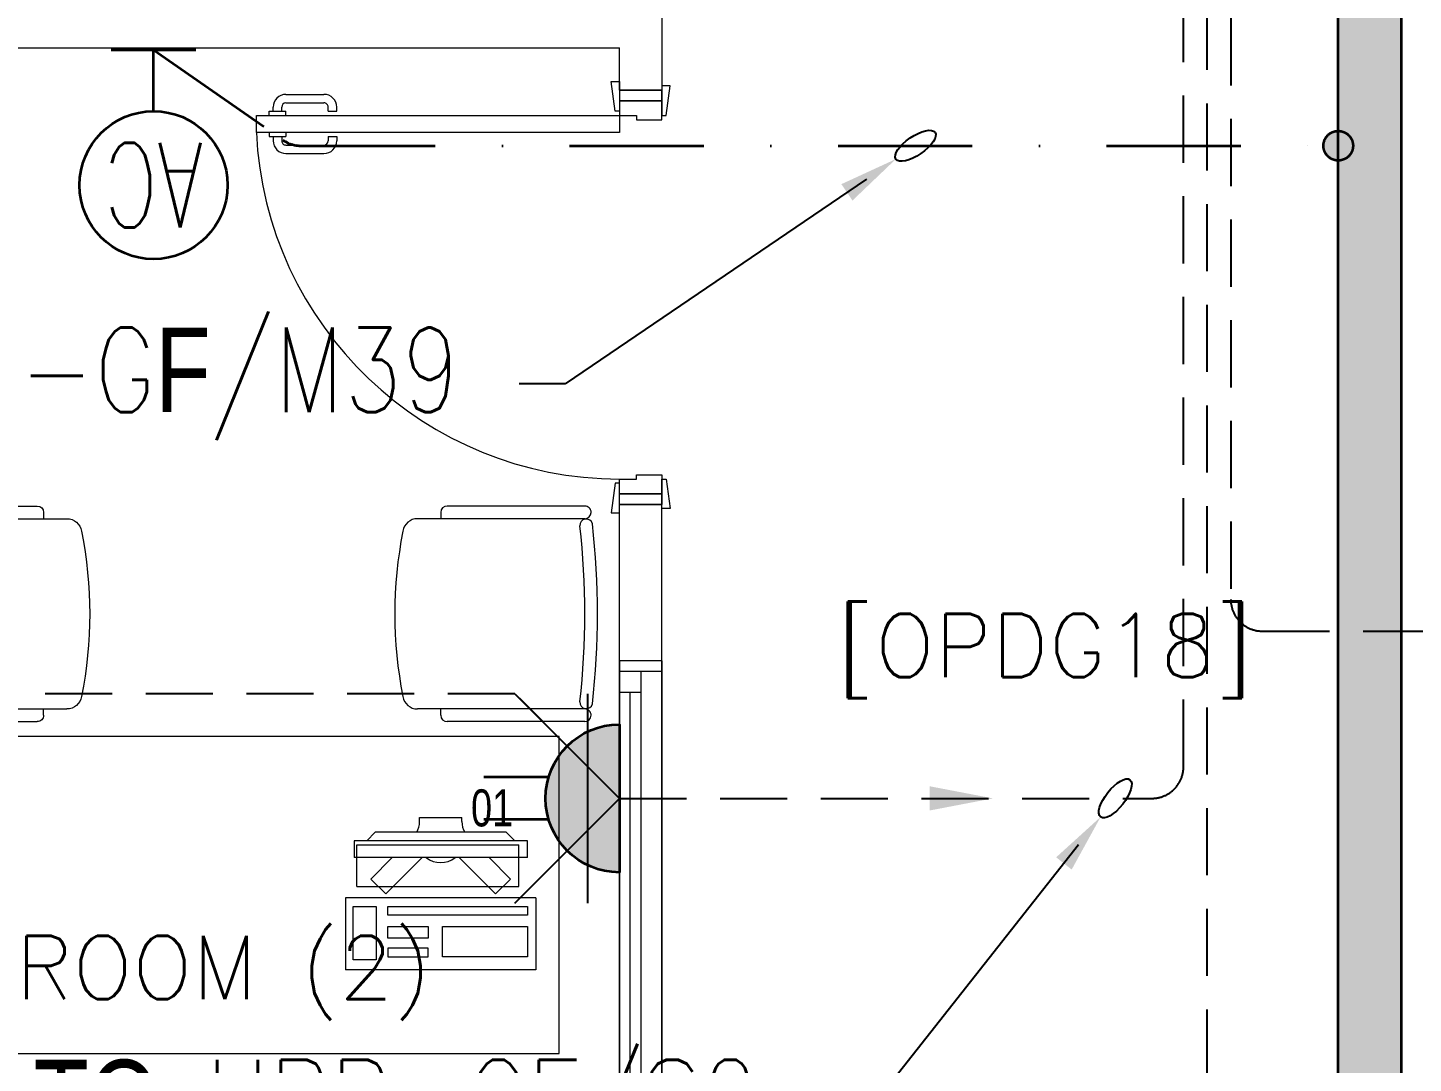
# Model space of a CAD drawing. Header units: inches. Extents: x -12418 to 57169, y -29325 to 19878.
# Drawn here: x 16298 to 19575, y -9669 to -7220 of the extents above; entities that cross this region are included whole.
import ezdxf
from ezdxf import colors
from ezdxf.entities.mleader import LeaderData, LeaderLine
from ezdxf.enums import TextEntityAlignment as Align
from ezdxf.math import Vec2, Vec3

# ---------------------------------------------------------------- set-up
doc = ezdxf.new("R2010")
doc.units = ezdxf.units.IN
doc.header["$LTSCALE"] = 25
doc.header["$MEASUREMENT"] = 0
doc.linetypes.add('DASHDOT', pattern=[25.4, 12.7, -6.35, 0, -6.35])
doc.linetypes.add('HIDDEN', pattern=[9.525, 6.35, -3.175])
doc.layers.get('0').update_dxf_attribs({"color": 8})
doc.layers.get('Defpoints').update_dxf_attribs({"color": 8})
for name, color, linetype, lineweight in [('00-Ground Floor$0$72_EGR_BASE_TEXT', 252, 'Continuous', 5), ('00-Ground Floor$0$72_EGR_EQP_TAG', 142, 'Continuous', 5), ('00-Ground Floor$0$Aluminum', 251, 'Continuous', 5), ('00-Ground Floor$0$LOADING', 253, 'Continuous', 5), ('00-Ground Floor$0$Walls', 251, 'Continuous', 5), ('00-Ground Floor$0$Wooden Joinery', 251, 'Continuous', 5), ('E-LITE-CIRC @ 100', 6, 'Continuous', 25), ('E-LITE-CLNG-CNDT', 6, 'DASHDOT', 35), ('E-LITE-EXIT-NUMB', 6, 'Continuous', 25), ('E-POWR-CIRC-NUMB', 6, 'Continuous', 25), ('E-POWR-CLNG-CNDT', 6, 'DASHDOT', 35), ('E-POWR-FLOR-CNDT', 6, 'HIDDEN', 25), ('E-POWR-FLOR-CNDT @ 100', 6, 'HIDDEN', 25), ('E-POWR-WALL @ 100', 4, 'Continuous', 35), ('T-CABL-TRAY', 60, 'Continuous', 35)]:
    doc.layers.add(name, color=color, linetype=linetype, lineweight=lineweight)
doc.layers.add('E-POWR-IDEN', color=101, linetype='Continuous')
doc.styles.add('00-Ground Floor$0$SIMPLEX', font='SIMPLEX.shx', dxfattribs={"height": 150})
doc.styles.add('00-Ground Floor$0$X3G_ENTITY_257CFD', font='swisscl.ttf', dxfattribs={"height": 200})
doc.styles.add('DC_Simplex', font='SIMPLEX.shx', dxfattribs={"width": 0.7})

# ---------------------------------------------------------------- blocks, each defined once
blk = doc.blocks.new('00-Ground Floor$0$A$C72370EFE')
at = {"layer": '00-Ground Floor$0$Wooden Joinery'}
for p, q in [((-0.01, -0.03), (-0.01, -0.07)), ((0, -0.03), (-0.01, -0.03)), ((0.04, -0.03), (0.05, -0.03)), ((0.05, -0.03), (0.05, -0.07)), ((-0.01, -0.04), (-0.02, -0.04)), ((-0.01, -0.06), (-0.02, -0.06)), ((0.05, -0.04), (0.06, -0.04)), ((0.05, -0.06), (0.06, -0.06)), ((-0.05, -0.07), (-0.05, -0.16)), ((-0.03, -0.07), (-0.03, -0.16)), ((0, -0.07), (-0.01, -0.07)), ((0.04, -0.07), (0.05, -0.07)), ((0.07, -0.07), (0.07, -0.16)), ((0.09, -0.07), (0.09, -0.16)), ((-0.01, -0.17), (-0.02, -0.17)), ((-0.01, -0.19), (-0.02, -0.19)), ((-0.01, -0.17), (-0.01, -0.19)), ((0.05, -0.17), (0.06, -0.17)), ((0.05, -0.17), (0.05, -0.19)), ((0.05, -0.19), (0.06, -0.19))]:
    blk.add_line(p, q, dxfattribs=at)
for centre, radius, start, end in [((-0.02, -0.07), 0.03, 90, 180), ((-0.02, -0.07), 0.01, 90, 180), ((0.06, -0.07), 0.03, 0, 90), ((0.06, -0.07), 0.01, 0, 90), ((-0.02, -0.16), 0.03, 180, 270), ((-0.02, -0.16), 0.01, 180, 270), ((0.06, -0.16), 0.01, 270, 0), ((0.06, -0.16), 0.03, 270, 0)]:
    blk.add_arc(centre, radius, start, end, dxfattribs=at)
blk = doc.blocks.new('00-Ground Floor$0$A$C5DAD61B4')
at = {"layer": '00-Ground Floor$0$Wooden Joinery'}
for points in [[(80, 959.1), (80, 969.1), (10, 979.1), (10, 959.1)], [(940, 959.1), (940, 969.1), (1010, 979.1), (1010, 959.1)], [(70, 859.1), (70, 849.1), (0, 839.1), (0, 859.1)], [(120, 859.1), (120, 0), (80, 0), (80, 859.1)], [(950, 859.1), (950, 849.1), (1020, 839.1), (1020, 859.1)]]:
    blk.add_lwpolyline(points, close=True, dxfattribs=at)
for points in [[(45, 859.1), (45, 959.1), (20, 959.1), (20, 859.1), (45, 859.1)], [(45, 859.1), (80, 859.1), (80, 899.1), (90, 899.1), (90, 959.1), (45, 959.1), (45, 859.1)], [(975, 859.1), (940, 859.1), (940, 899.1), (930, 899.1), (930, 959.1), (975, 959.1), (975, 859.1)], [(975, 859.1), (975, 959.1), (1000, 959.1), (1000, 859.1), (975, 859.1)]]:
    blk.add_lwpolyline(points, dxfattribs=at)
blk.add_arc((80, 859.1), 860, 272.666, 0, dxfattribs=at)
at = {"layer": '00-Ground Floor$0$Wooden Joinery', "xscale": 999.9999999998854, "yscale": 999.9999999998854, "zscale": 999.9999999998854, "rotation": 180}
blk.add_blockref('00-Ground Floor$0$A$C72370EFE', (120, 0), dxfattribs=at)
blk = doc.blocks.new('00-Ground Floor$0$GF21016-P')
at = {"layer": '00-Ground Floor$0$LOADING', "extrusion": (-1.24384e-09, -1.20261e-09, -1)}
for p, q in [((0.0128, 0.0179), (0.0128, 0.4136)), ((0.4628, 0.0179), (0.4628, 0.4136)), ((-0.0172, 0.0179), (-0.0172, 0.3435)), ((-0.0022, 0.3585), (0.0128, 0.3585)), ((0.4778, 0.3585), (0.4628, 0.3585)), ((0.4928, 0.0179), (0.4928, 0.3435)), ((0.4778, 0.0029), (0.4778, 0.0029))]:
    blk.add_line(p, q, dxfattribs=at)
for centre, radius, start, end in [((-0.2378, -0.5362), 1.0036, 78.7568, 101.2432), ((-0.0478, 0.4136), 0.035, 0, 80.6557), ((-0.4278, 0.4136), 0.035, 99.3443, 180), ((0.0022, 0.3435), 0.015, 0, 90), ((-0.4778, 0.3435), 0.015, 90, 180), ((0.0022, 0.0179), 0.015, 270, 0), ((0.0022, 0.0179), 0.015, 180, 270), ((-0.0284, 0.0145), 0.015, 284.3864, 95.5209), ((-0.2378, 1.8734), 1.8855, 263.5119, 276.4881), ((-0.2378, 1.8928), 1.8749, 263.6341, 276.3659), ((-0.4471, 0.0145), 0.015, 84.4791, 255.6136), ((-0.4778, 0.0179), 0.015, 270, 0), ((-0.4778, 0.0179), 0.015, 180, 270)]:
    blk.add_arc(centre, radius, start, end, dxfattribs=at)
blk = doc.blocks.new('00-Ground Floor$0$ITCWLS1-P')
at = {"layer": '00-Ground Floor$0$LOADING'}
for p, q in [((-0.2651, 0.43, 0), (-0.3051, 0.43, 0)), ((-0.3051, 0.43, 0), (-0.3051, 0.02, 0)), ((-0.2651, 0.43, 0), (-0.2651, 0.02, 0)), ((-0.17, 0.45), (-0.17, 0)), ((-0.17, 0.45), (0, 0.45)), ((-0.1496, 0.4305), (-0.1291, 0.4305)), ((-0.1291, 0.4305), (-0.1291, 0.4089)), ((0, 0.45), (0, 0)), ((-0.3251, 0.38, 0), (-0.3051, 0.4, 0)), ((-0.197, 0.4094), (-0.295, 0.4094)), ((-0.295, 0.0264), (-0.295, 0.4094)), ((-0.197, 0.0264), (-0.197, 0.4094)), ((-0.3251, 0.38, 0), (-0.3251, 0.07, 0)), ((-0.3503, 0.275), (-0.3596, 0.275)), ((-0.3596, 0.175), (-0.3596, 0.275)), ((-0.3503, 0.175), (-0.3596, 0.175)), ((-0.3251, 0.07, 0), (-0.3051, 0.05, 0)), ((-0.3051, 0.02, 0), (-0.2651, 0.02, 0)), ((-0.197, 0.0264), (-0.295, 0.0264)), ((-0.17, 0), (0, 0))]:
    blk.add_line(p, q, dxfattribs=at)
at = {"layer": '00-Ground Floor$0$LOADING', "extrusion": (2.48281e-10, 3.18408e-10, -1)}
for p, q in [((-0.2651, 0.3395), (-0.2144, 0.3902)), ((-0.1791, 0.3548), (-0.2144, 0.3902)), ((-0.2651, 0.2688), (-0.1791, 0.3548))]:
    blk.add_line(p, q, dxfattribs=at)
at = {"layer": '00-Ground Floor$0$LOADING', "extrusion": (2.48281e-10, -3.18408e-10, -1)}
for p, q in [((-0.2651, 0.1812), (-0.1791, 0.0952)), ((-0.2651, 0.1105), (-0.2144, 0.0598)), ((-0.1791, 0.0952), (-0.2144, 0.0598))]:
    blk.add_line(p, q, dxfattribs=at)
at = {"layer": '00-Ground Floor$0$LOADING'}
for points in [[(-0.1291, 0.4089), (-0.1291, 0.1), (-0.1496, 0.1), (-0.1496, 0.4305)], [(-0.1496, 0.1), (-0.1496, 0.1), (-0.1496, 0.1), (-0.1496, 0.1), (-0.1496, 0.1), (-0.1496, 0.1), (-0.1496, 0.1), (-0.1496, 0.1), (-0.1496, 0.1)], [(-0.1496, 0.1), (-0.1496, 0.1), (-0.1496, 0.1), (-0.1496, 0.1), (-0.1496, 0.1), (-0.1496, 0.1), (-0.1496, 0.1), (-0.1496, 0.1), (-0.1496, 0.1), (-0.1496, 0.1), (-0.1496, 0.1), (-0.1496, 0.1), (-0.1496, 0.1), (-0.1496, 0.1), (-0.1496, 0.1), (-0.1496, 0.1), (-0.1496, 0.1), (-0.1496, 0.1)], [(-0.1496, 0.1), (-0.1496, 0.1), (-0.1496, 0.1), (-0.1496, 0.1), (-0.1496, 0.1), (-0.1496, 0.1), (-0.1496, 0.1), (-0.1496, 0.1), (-0.1496, 0.1), (-0.1496, 0.1)], [(-0.1496, 0.1), (-0.1496, 0.1), (-0.1496, 0.1), (-0.1496, 0.1), (-0.1496, 0.1), (-0.1496, 0.1), (-0.1496, 0.1)], [(-0.1496, 0.1), (-0.1496, 0.1), (-0.1496, 0.1), (-0.1496, 0.1), (-0.1496, 0.1), (-0.1496, 0.1), (-0.1496, 0.1), (-0.1496, 0.1), (-0.1496, 0.1), (-0.1496, 0.1)], [(-0.1496, 0.1), (-0.1496, 0.1), (-0.1496, 0.1), (-0.1496, 0.1), (-0.1496, 0.1), (-0.1496, 0.1), (-0.1496, 0.1), (-0.1496, 0.1), (-0.1496, 0.1), (-0.1496, 0.1), (-0.1496, 0.1), (-0.1496, 0.1), (-0.1496, 0.1), (-0.1496, 0.1), (-0.1496, 0.1)], [(-0.1496, 0.1), (-0.1496, 0.1), (-0.1496, 0.1), (-0.1496, 0.1), (-0.1496, 0.1), (-0.1496, 0.1), (-0.1496, 0.1), (-0.1496, 0.1), (-0.1496, 0.1), (-0.1496, 0.1)], [(-0.1496, 0.1), (-0.1496, 0.1), (-0.1496, 0.1), (-0.1496, 0.1), (-0.1496, 0.1), (-0.1496, 0.1), (-0.1496, 0.1), (-0.1496, 0.1), (-0.1496, 0.1), (-0.1496, 0.1)], [(-0.1496, 0.1), (-0.1496, 0.1), (-0.1496, 0.1), (-0.1496, 0.1), (-0.1496, 0.1), (-0.1496, 0.1), (-0.1496, 0.1), (-0.1496, 0.1), (-0.1496, 0.1), (-0.1496, 0.1), (-0.1496, 0.1), (-0.1496, 0.1), (-0.1496, 0.1), (-0.1496, 0.1), (-0.1496, 0.1), (-0.1496, 0.1), (-0.1496, 0.1), (-0.1496, 0.1), (-0.1496, 0.1), (-0.1496, 0.1), (-0.1496, 0.1), (-0.1496, 0.1), (-0.1496, 0.1), (-0.1496, 0.1), (-0.1496, 0.1), (-0.1496, 0.1), (-0.1496, 0.1), (-0.1496, 0.1), (-0.1496, 0.1), (-0.1496, 0.1), (-0.1496, 0.1), (-0.1496, 0.1), (-0.1496, 0.1), (-0.1496, 0.1), (-0.1496, 0.1), (-0.1496, 0.1), (-0.1496, 0.1), (-0.1496, 0.1), (-0.1496, 0.1), (-0.1496, 0.1), (-0.1496, 0.1), (-0.1496, 0.1), (-0.1496, 0.1), (-0.1496, 0.1), (-0.1496, 0.1), (-0.1496, 0.1), (-0.1496, 0.1), (-0.1496, 0.1), (-0.1496, 0.1), (-0.1496, 0.1), (-0.1496, 0.1), (-0.1496, 0.1), (-0.1496, 0.1), (-0.1496, 0.1)], [(-0.1496, 0.1), (-0.1496, 0.1), (-0.1496, 0.1), (-0.1496, 0.1), (-0.1496, 0.1), (-0.1496, 0.1), (-0.1496, 0.1), (-0.1496, 0.1), (-0.1496, 0.1), (-0.1496, 0.1), (-0.1496, 0.1), (-0.1496, 0.1), (-0.1496, 0.1), (-0.1496, 0.1), (-0.1496, 0.1), (-0.1496, 0.1), (-0.1496, 0.1), (-0.1496, 0.1), (-0.1496, 0.1), (-0.1496, 0.1), (-0.1496, 0.1), (-0.1496, 0.1), (-0.1496, 0.1), (-0.1496, 0.1), (-0.1496, 0.1), (-0.1496, 0.1), (-0.1496, 0.1), (-0.1496, 0.1), (-0.1496, 0.1), (-0.1496, 0.1), (-0.1496, 0.1), (-0.1496, 0.1), (-0.1496, 0.1), (-0.1496, 0.1), (-0.1496, 0.1), (-0.1496, 0.1), (-0.1496, 0.1), (-0.1496, 0.1), (-0.1496, 0.1), (-0.1496, 0.1), (-0.1496, 0.1), (-0.1496, 0.1), (-0.1496, 0.1), (-0.1496, 0.1), (-0.1496, 0.1), (-0.1496, 0.1), (-0.1496, 0.1), (-0.1496, 0.1), (-0.1496, 0.1), (-0.1496, 0.1), (-0.1496, 0.1), (-0.1496, 0.1), (-0.1496, 0.1), (-0.1496, 0.1), (-0.1496, 0.1), (-0.1496, 0.1), (-0.1496, 0.1), (-0.1496, 0.1), (-0.1496, 0.1), (-0.1496, 0.1), (-0.1496, 0.1), (-0.1496, 0.1), (-0.1496, 0.1), (-0.1496, 0.1), (-0.1496, 0.1), (-0.1496, 0.1), (-0.1496, 0.1), (-0.1496, 0.1), (-0.1496, 0.1), (-0.1496, 0.1), (-0.1496, 0.1), (-0.1496, 0.1), (-0.1496, 0.1), (-0.1496, 0.1), (-0.1496, 0.1), (-0.1496, 0.1), (-0.1496, 0.1), (-0.1496, 0.1), (-0.1496, 0.1), (-0.1496, 0.1), (-0.1496, 0.1), (-0.1496, 0.1), (-0.1496, 0.1), (-0.1496, 0.1), (-0.1496, 0.1), (-0.1496, 0.1), (-0.1496, 0.1), (-0.1496, 0.1), (-0.1496, 0.1)], [(-0.1496, 0.1), (-0.1496, 0.1), (-0.1496, 0.1), (-0.1496, 0.1), (-0.1496, 0.1), (-0.1496, 0.1), (-0.1496, 0.1), (-0.1496, 0.1), (-0.1496, 0.1), (-0.1496, 0.1), (-0.1496, 0.1), (-0.1496, 0.1)], [(-0.1496, 0.1), (-0.1496, 0.1), (-0.1496, 0.1), (-0.1496, 0.1), (-0.1496, 0.1), (-0.1496, 0.1), (-0.1496, 0.1)], [(-0.1496, 0.1), (-0.1496, 0.1), (-0.1496, 0.1), (-0.1496, 0.1), (-0.1496, 0.1), (-0.1496, 0.1), (-0.1496, 0.1), (-0.1496, 0.1), (-0.1496, 0.1), (-0.1496, 0.1), (-0.1496, 0.1), (-0.1496, 0.1), (-0.1496, 0.1), (-0.1496, 0.1), (-0.1496, 0.1), (-0.1496, 0.1), (-0.1496, 0.1)], [(-0.1496, 0.1), (-0.1496, 0.1), (-0.1496, 0.1), (-0.1496, 0.1), (-0.1496, 0.1), (-0.1496, 0.1), (-0.1496, 0.1), (-0.1496, 0.1), (-0.1496, 0.1), (-0.1496, 0.1), (-0.1496, 0.1), (-0.1496, 0.1), (-0.1496, 0.1), (-0.1496, 0.1), (-0.1496, 0.1), (-0.1496, 0.1), (-0.1496, 0.1), (-0.1496, 0.1), (-0.1496, 0.1), (-0.1496, 0.1), (-0.1496, 0.1), (-0.1496, 0.1), (-0.1496, 0.1), (-0.1496, 0.1), (-0.1496, 0.1), (-0.1496, 0.1), (-0.1496, 0.1), (-0.1496, 0.1), (-0.1496, 0.1), (-0.1496, 0.1), (-0.1496, 0.1), (-0.1496, 0.1), (-0.1496, 0.1), (-0.1496, 0.1), (-0.1496, 0.1), (-0.1496, 0.1), (-0.1496, 0.1), (-0.1496, 0.1), (-0.1496, 0.1), (-0.1496, 0.1), (-0.1496, 0.1), (-0.1496, 0.1), (-0.1496, 0.1), (-0.1496, 0.1), (-0.1496, 0.1), (-0.1496, 0.1), (-0.1496, 0.1), (-0.1496, 0.1), (-0.1496, 0.1), (-0.1496, 0.1), (-0.1496, 0.1), (-0.1496, 0.1), (-0.1496, 0.1), (-0.1496, 0.1), (-0.1496, 0.1), (-0.1496, 0.1), (-0.1496, 0.1), (-0.1496, 0.1), (-0.1496, 0.1), (-0.1496, 0.1), (-0.1496, 0.1), (-0.1496, 0.1), (-0.1496, 0.1), (-0.1496, 0.1), (-0.1496, 0.1), (-0.1496, 0.1), (-0.1496, 0.1), (-0.1496, 0.1), (-0.1496, 0.1), (-0.1496, 0.1), (-0.1496, 0.1), (-0.1496, 0.1), (-0.1496, 0.1), (-0.1496, 0.1), (-0.1496, 0.1), (-0.1496, 0.1), (-0.1496, 0.1), (-0.1496, 0.1), (-0.1496, 0.1), (-0.1496, 0.1), (-0.1496, 0.1), (-0.1496, 0.1), (-0.1496, 0.1), (-0.1496, 0.1), (-0.1496, 0.1), (-0.1496, 0.1), (-0.1496, 0.1), (-0.1496, 0.1), (-0.1496, 0.1), (-0.1496, 0.1), (-0.1496, 0.1), (-0.1496, 0.1), (-0.1496, 0.1), (-0.1496, 0.1), (-0.1496, 0.1), (-0.1496, 0.1), (-0.1496, 0.1), (-0.1496, 0.1), (-0.1496, 0.1), (-0.1496, 0.1), (-0.1496, 0.1), (-0.1496, 0.1), (-0.1496, 0.1), (-0.1496, 0.1), (-0.1496, 0.1), (-0.1496, 0.1), (-0.1496, 0.1), (-0.1496, 0.1), (-0.1496, 0.1), (-0.1496, 0.1), (-0.1496, 0.1)], [(-0.1496, 0.1), (-0.1496, 0.1), (-0.1496, 0.1), (-0.1496, 0.1), (-0.1496, 0.1), (-0.1496, 0.1), (-0.1496, 0.1), (-0.1496, 0.1)]]:
    blk.add_lwpolyline(points, dxfattribs=at)
for points in [[(-0.1019, 0.4305), (-0.0304, 0.4305), (-0.0304, 0.2294), (-0.1019, 0.2294)], [(-0.1019, 0.1954), (-0.0747, 0.1954), (-0.0747, 0.1), (-0.1019, 0.1)], [(-0.0304, 0.1954), (-0.0508, 0.1954), (-0.0508, 0.1), (-0.0304, 0.1)], [(-0.1496, 0.1), (-0.1496, 0.1), (-0.1496, 0.1), (-0.1496, 0.1), (-0.1496, 0.1), (-0.1496, 0.1), (-0.1496, 0.1), (-0.1496, 0.1), (-0.1496, 0.1), (-0.1496, 0.1), (-0.1496, 0.1), (-0.1496, 0.1), (-0.1496, 0.1), (-0.1496, 0.1), (-0.1496, 0.1), (-0.1496, 0.1), (-0.1496, 0.1), (-0.1496, 0.1), (-0.1496, 0.1), (-0.1496, 0.1), (-0.1496, 0.1), (-0.1496, 0.1), (-0.1496, 0.1), (-0.1496, 0.1), (-0.1496, 0.1), (-0.1496, 0.1), (-0.1496, 0.1), (-0.1496, 0.1), (-0.1496, 0.1), (-0.1496, 0.1), (-0.1496, 0.1), (-0.1496, 0.1), (-0.1496, 0.1), (-0.1496, 0.1), (-0.1496, 0.1), (-0.1496, 0.1), (-0.1496, 0.1), (-0.1496, 0.1), (-0.1496, 0.1), (-0.1496, 0.1), (-0.1496, 0.1), (-0.1496, 0.1), (-0.1496, 0.1), (-0.1496, 0.1), (-0.1496, 0.1), (-0.1496, 0.1), (-0.1496, 0.1), (-0.1496, 0.1), (-0.1496, 0.1), (-0.1496, 0.1), (-0.1496, 0.1), (-0.1496, 0.1), (-0.1496, 0.1), (-0.1496, 0.1), (-0.1496, 0.1), (-0.1496, 0.1), (-0.1496, 0.1), (-0.1496, 0.1), (-0.1496, 0.1), (-0.1496, 0.1), (-0.1496, 0.1), (-0.1496, 0.1), (-0.1496, 0.1), (-0.1496, 0.1), (-0.1496, 0.1), (-0.1496, 0.1), (-0.1496, 0.1), (-0.1496, 0.1), (-0.1496, 0.1), (-0.1496, 0.1), (-0.1496, 0.1), (-0.1496, 0.1), (-0.1496, 0.1), (-0.1496, 0.1), (-0.1496, 0.1), (-0.1496, 0.1), (-0.1496, 0.1), (-0.1496, 0.1), (-0.1496, 0.1), (-0.1496, 0.1), (-0.1496, 0.1), (-0.1496, 0.1), (-0.1496, 0.1), (-0.1496, 0.1), (-0.1496, 0.1), (-0.1496, 0.1), (-0.1496, 0.1), (-0.1496, 0.1), (-0.1496, 0.1), (-0.1496, 0.1), (-0.1496, 0.1), (-0.1496, 0.1), (-0.1496, 0.1), (-0.1496, 0.1), (-0.1496, 0.1), (-0.1496, 0.1), (-0.1496, 0.1), (-0.1496, 0.1), (-0.1496, 0.1), (-0.1496, 0.1), (-0.1496, 0.1), (-0.1496, 0.1), (-0.1496, 0.1), (-0.1496, 0.1), (-0.1496, 0.1), (-0.1496, 0.1), (-0.1496, 0.1), (-0.1496, 0.1), (-0.1496, 0.1), (-0.1496, 0.1), (-0.1496, 0.1), (-0.1496, 0.1), (-0.1496, 0.1), (-0.1496, 0.1), (-0.1496, 0.1), (-0.1496, 0.1), (-0.1496, 0.1), (-0.1496, 0.1), (-0.1496, 0.1), (-0.1496, 0.1), (-0.1496, 0.1), (-0.1496, 0.1), (-0.1496, 0.1), (-0.1496, 0.1), (-0.1496, 0.1), (-0.1496, 0.1), (-0.1496, 0.1), (-0.1496, 0.1), (-0.1496, 0.1), (-0.1496, 0.1), (-0.1496, 0.1), (-0.1496, 0.1), (-0.1496, 0.1), (-0.1496, 0.1), (-0.1496, 0.1), (-0.1496, 0.1), (-0.1496, 0.1), (-0.1496, 0.1), (-0.1496, 0.1), (-0.1496, 0.1), (-0.1496, 0.1), (-0.1496, 0.1), (-0.1496, 0.1), (-0.1496, 0.1), (-0.1496, 0.1), (-0.1496, 0.1), (-0.1496, 0.1), (-0.1496, 0.1), (-0.1496, 0.1), (-0.1496, 0.1), (-0.1496, 0.1), (-0.1496, 0.1), (-0.1496, 0.1), (-0.1496, 0.1), (-0.1496, 0.1), (-0.1496, 0.1), (-0.1496, 0.1), (-0.1496, 0.1), (-0.1496, 0.1), (-0.1496, 0.1), (-0.1496, 0.1), (-0.1496, 0.1), (-0.1496, 0.1), (-0.1496, 0.1), (-0.1496, 0.1), (-0.1496, 0.1), (-0.1496, 0.1), (-0.1496, 0.1), (-0.1496, 0.1), (-0.1496, 0.1), (-0.1496, 0.1), (-0.1496, 0.1), (-0.1496, 0.1), (-0.1496, 0.1), (-0.1496, 0.1), (-0.1496, 0.1), (-0.1496, 0.1), (-0.1496, 0.1), (-0.1496, 0.1), (-0.1496, 0.1), (-0.1496, 0.1), (-0.1496, 0.1), (-0.1496, 0.1), (-0.1496, 0.1), (-0.1496, 0.1), (-0.1496, 0.1), (-0.1496, 0.1), (-0.1496, 0.1), (-0.1496, 0.1), (-0.1496, 0.1), (-0.1496, 0.1), (-0.1496, 0.1), (-0.1496, 0.1), (-0.1496, 0.1), (-0.1496, 0.1), (-0.1496, 0.1), (-0.1496, 0.1), (-0.1496, 0.1), (-0.1496, 0.1), (-0.1496, 0.1), (-0.1496, 0.1), (-0.1496, 0.1), (-0.1496, 0.1), (-0.1496, 0.1), (-0.1496, 0.1), (-0.1496, 0.1), (-0.1496, 0.1), (-0.1496, 0.1), (-0.1496, 0.1), (-0.1496, 0.1), (-0.1496, 0.1), (-0.1496, 0.1), (-0.1496, 0.1), (-0.1496, 0.1), (-0.1496, 0.1), (-0.1496, 0.1), (-0.1496, 0.1), (-0.1496, 0.1), (-0.1496, 0.1), (-0.1496, 0.1), (-0.1496, 0.1), (-0.1496, 0.1), (-0.1496, 0.1), (-0.1496, 0.1), (-0.1496, 0.1), (-0.1496, 0.1), (-0.1496, 0.1), (-0.1496, 0.1), (-0.1496, 0.1), (-0.1496, 0.1), (-0.1496, 0.1), (-0.1496, 0.1), (-0.1496, 0.1), (-0.1496, 0.1), (-0.1496, 0.1), (-0.1496, 0.1), (-0.1496, 0.1), (-0.1496, 0.1), (-0.1496, 0.1), (-0.1496, 0.1), (-0.1496, 0.1), (-0.1496, 0.1), (-0.1496, 0.1), (-0.1496, 0.1), (-0.1496, 0.1), (-0.1496, 0.1), (-0.1496, 0.1), (-0.1496, 0.1), (-0.1496, 0.1), (-0.1496, 0.1), (-0.1496, 0.1), (-0.1496, 0.1), (-0.1496, 0.1), (-0.1496, 0.1), (-0.1496, 0.1), (-0.1496, 0.1), (-0.1496, 0.1), (-0.1496, 0.1), (-0.1496, 0.1), (-0.1496, 0.1), (-0.1496, 0.1), (-0.1496, 0.1), (-0.1496, 0.1), (-0.1496, 0.1), (-0.1496, 0.1), (-0.1496, 0.1), (-0.1496, 0.1), (-0.1496, 0.1), (-0.1496, 0.1), (-0.1496, 0.1), (-0.1496, 0.1), (-0.1496, 0.1), (-0.1496, 0.1), (-0.1496, 0.1), (-0.1496, 0.1), (-0.1496, 0.1), (-0.1496, 0.1)], [(-0.1496, 0.1), (-0.1496, 0.1), (-0.1496, 0.1), (-0.1496, 0.1), (-0.1496, 0.1), (-0.1496, 0.1), (-0.1496, 0.1), (-0.1496, 0.1), (-0.1496, 0.1), (-0.1496, 0.1), (-0.1496, 0.1), (-0.1496, 0.1), (-0.1496, 0.1), (-0.1496, 0.1), (-0.1496, 0.1), (-0.1496, 0.1), (-0.1496, 0.1), (-0.1496, 0.1), (-0.1496, 0.1), (-0.1496, 0.1), (-0.1496, 0.1), (-0.1496, 0.1), (-0.1496, 0.1), (-0.1496, 0.1), (-0.1496, 0.1), (-0.1496, 0.1), (-0.1496, 0.1), (-0.1496, 0.1), (-0.1496, 0.1), (-0.1496, 0.1), (-0.1496, 0.1), (-0.1496, 0.1), (-0.1496, 0.1), (-0.1496, 0.1), (-0.1496, 0.1), (-0.1496, 0.1), (-0.1496, 0.1), (-0.1496, 0.1), (-0.1496, 0.1), (-0.1496, 0.1), (-0.1496, 0.1), (-0.1496, 0.1), (-0.1496, 0.1), (-0.1496, 0.1), (-0.1496, 0.1), (-0.1496, 0.1), (-0.1496, 0.1), (-0.1496, 0.1), (-0.1496, 0.1), (-0.1496, 0.1), (-0.1496, 0.1), (-0.1496, 0.1), (-0.1496, 0.1), (-0.1496, 0.1), (-0.1496, 0.1), (-0.1496, 0.1), (-0.1496, 0.1), (-0.1496, 0.1), (-0.1496, 0.1), (-0.1496, 0.1), (-0.1496, 0.1), (-0.1496, 0.1), (-0.1496, 0.1), (-0.1496, 0.1), (-0.1496, 0.1), (-0.1496, 0.1), (-0.1496, 0.1), (-0.1496, 0.1), (-0.1496, 0.1), (-0.1496, 0.1), (-0.1496, 0.1), (-0.1496, 0.1), (-0.1496, 0.1), (-0.1496, 0.1), (-0.1496, 0.1), (-0.1496, 0.1), (-0.1496, 0.1), (-0.1496, 0.1), (-0.1496, 0.1), (-0.1496, 0.1), (-0.1496, 0.1), (-0.1496, 0.1), (-0.1496, 0.1), (-0.1496, 0.1), (-0.1496, 0.1), (-0.1496, 0.1), (-0.1496, 0.1), (-0.1496, 0.1), (-0.1496, 0.1), (-0.1496, 0.1), (-0.1496, 0.1), (-0.1496, 0.1), (-0.1496, 0.1), (-0.1496, 0.1), (-0.1496, 0.1), (-0.1496, 0.1), (-0.1496, 0.1), (-0.1496, 0.1), (-0.1496, 0.1), (-0.1496, 0.1), (-0.1496, 0.1), (-0.1496, 0.1), (-0.1496, 0.1), (-0.1496, 0.1), (-0.1496, 0.1), (-0.1496, 0.1), (-0.1496, 0.1), (-0.1496, 0.1), (-0.1496, 0.1), (-0.1496, 0.1), (-0.1496, 0.1), (-0.1496, 0.1), (-0.1496, 0.1), (-0.1496, 0.1), (-0.1496, 0.1), (-0.1496, 0.1), (-0.1496, 0.1), (-0.1496, 0.1), (-0.1496, 0.1), (-0.1496, 0.1), (-0.1496, 0.1), (-0.1496, 0.1), (-0.1496, 0.1), (-0.1496, 0.1), (-0.1496, 0.1), (-0.1496, 0.1), (-0.1496, 0.1), (-0.1496, 0.1), (-0.1496, 0.1), (-0.1496, 0.1), (-0.1496, 0.1), (-0.1496, 0.1), (-0.1496, 0.1), (-0.1496, 0.1), (-0.1496, 0.1), (-0.1496, 0.1), (-0.1496, 0.1), (-0.1496, 0.1), (-0.1496, 0.1), (-0.1496, 0.1), (-0.1496, 0.1), (-0.1496, 0.1), (-0.1496, 0.1), (-0.1496, 0.1), (-0.1496, 0.1), (-0.1496, 0.1), (-0.1496, 0.1), (-0.1496, 0.1), (-0.1496, 0.1), (-0.1496, 0.1), (-0.1496, 0.1), (-0.1496, 0.1), (-0.1496, 0.1), (-0.1496, 0.1), (-0.1496, 0.1), (-0.1496, 0.1), (-0.1496, 0.1), (-0.1496, 0.1), (-0.1496, 0.1), (-0.1496, 0.1), (-0.1496, 0.1), (-0.1496, 0.1), (-0.1496, 0.1), (-0.1496, 0.1), (-0.1496, 0.1), (-0.1496, 0.1), (-0.1496, 0.1), (-0.1496, 0.1), (-0.1496, 0.1), (-0.1496, 0.1), (-0.1496, 0.1), (-0.1496, 0.1), (-0.1496, 0.1), (-0.1496, 0.1), (-0.1496, 0.1), (-0.1496, 0.1), (-0.1496, 0.1), (-0.1496, 0.1), (-0.1496, 0.1), (-0.1496, 0.1), (-0.1496, 0.1), (-0.1496, 0.1), (-0.1496, 0.1), (-0.1496, 0.1), (-0.1496, 0.1), (-0.1496, 0.1), (-0.1496, 0.1), (-0.1496, 0.1), (-0.1496, 0.1), (-0.1496, 0.1), (-0.1496, 0.1), (-0.1496, 0.1), (-0.1496, 0.1), (-0.1496, 0.1), (-0.1496, 0.1), (-0.1496, 0.1), (-0.1496, 0.1), (-0.1496, 0.1), (-0.1496, 0.1), (-0.1496, 0.1), (-0.1496, 0.1), (-0.1496, 0.1), (-0.1496, 0.1), (-0.1496, 0.1), (-0.1496, 0.1), (-0.1496, 0.1), (-0.1496, 0.1), (-0.1496, 0.1), (-0.1496, 0.1), (-0.1496, 0.1), (-0.1496, 0.1), (-0.1496, 0.1), (-0.1496, 0.1), (-0.1496, 0.1)], [(-0.1496, 0.1), (-0.1496, 0.1), (-0.1496, 0.1), (-0.1496, 0.1), (-0.1496, 0.1), (-0.1496, 0.1), (-0.1496, 0.1), (-0.1496, 0.1), (-0.1496, 0.1), (-0.1496, 0.1), (-0.1496, 0.1), (-0.1496, 0.1), (-0.1496, 0.1), (-0.1496, 0.1), (-0.1496, 0.1), (-0.1496, 0.1), (-0.1496, 0.1), (-0.1496, 0.1), (-0.1496, 0.1), (-0.1496, 0.1), (-0.1496, 0.1), (-0.1496, 0.1), (-0.1496, 0.1), (-0.1496, 0.1), (-0.1496, 0.1), (-0.1496, 0.1), (-0.1496, 0.1), (-0.1496, 0.1), (-0.1496, 0.1), (-0.1496, 0.1), (-0.1496, 0.1), (-0.1496, 0.1), (-0.1496, 0.1), (-0.1496, 0.1), (-0.1496, 0.1), (-0.1496, 0.1), (-0.1496, 0.1), (-0.1496, 0.1), (-0.1496, 0.1), (-0.1496, 0.1), (-0.1496, 0.1), (-0.1496, 0.1), (-0.1496, 0.1), (-0.1496, 0.1), (-0.1496, 0.1), (-0.1496, 0.1), (-0.1496, 0.1), (-0.1496, 0.1), (-0.1496, 0.1), (-0.1496, 0.1), (-0.1496, 0.1), (-0.1496, 0.1), (-0.1496, 0.1), (-0.1496, 0.1), (-0.1496, 0.1), (-0.1496, 0.1), (-0.1496, 0.1), (-0.1496, 0.1), (-0.1496, 0.1), (-0.1496, 0.1), (-0.1496, 0.1), (-0.1496, 0.1), (-0.1496, 0.1), (-0.1496, 0.1), (-0.1496, 0.1), (-0.1496, 0.1), (-0.1496, 0.1), (-0.1496, 0.1), (-0.1496, 0.1), (-0.1496, 0.1), (-0.1496, 0.1), (-0.1496, 0.1), (-0.1496, 0.1), (-0.1496, 0.1), (-0.1496, 0.1), (-0.1496, 0.1), (-0.1496, 0.1), (-0.1496, 0.1), (-0.1496, 0.1), (-0.1496, 0.1), (-0.1496, 0.1), (-0.1496, 0.1), (-0.1496, 0.1), (-0.1496, 0.1), (-0.1496, 0.1), (-0.1496, 0.1), (-0.1496, 0.1), (-0.1496, 0.1), (-0.1496, 0.1), (-0.1496, 0.1), (-0.1496, 0.1), (-0.1496, 0.1), (-0.1496, 0.1), (-0.1496, 0.1), (-0.1496, 0.1), (-0.1496, 0.1), (-0.1496, 0.1), (-0.1496, 0.1), (-0.1496, 0.1), (-0.1496, 0.1), (-0.1496, 0.1), (-0.1496, 0.1), (-0.1496, 0.1), (-0.1496, 0.1), (-0.1496, 0.1), (-0.1496, 0.1), (-0.1496, 0.1), (-0.1496, 0.1), (-0.1496, 0.1), (-0.1496, 0.1), (-0.1496, 0.1), (-0.1496, 0.1), (-0.1496, 0.1), (-0.1496, 0.1), (-0.1496, 0.1), (-0.1496, 0.1), (-0.1496, 0.1), (-0.1496, 0.1), (-0.1496, 0.1), (-0.1496, 0.1), (-0.1496, 0.1), (-0.1496, 0.1), (-0.1496, 0.1), (-0.1496, 0.1), (-0.1496, 0.1), (-0.1496, 0.1), (-0.1496, 0.1), (-0.1496, 0.1), (-0.1496, 0.1), (-0.1496, 0.1), (-0.1496, 0.1), (-0.1496, 0.1), (-0.1496, 0.1), (-0.1496, 0.1), (-0.1496, 0.1), (-0.1496, 0.1), (-0.1496, 0.1), (-0.1496, 0.1), (-0.1496, 0.1), (-0.1496, 0.1), (-0.1496, 0.1), (-0.1496, 0.1), (-0.1496, 0.1), (-0.1496, 0.1), (-0.1496, 0.1), (-0.1496, 0.1), (-0.1496, 0.1), (-0.1496, 0.1), (-0.1496, 0.1), (-0.1496, 0.1), (-0.1496, 0.1), (-0.1496, 0.1), (-0.1496, 0.1), (-0.1496, 0.1), (-0.1496, 0.1), (-0.1496, 0.1), (-0.1496, 0.1), (-0.1496, 0.1), (-0.1496, 0.1), (-0.1496, 0.1), (-0.1496, 0.1), (-0.1496, 0.1), (-0.1496, 0.1), (-0.1496, 0.1), (-0.1496, 0.1), (-0.1496, 0.1), (-0.1496, 0.1), (-0.1496, 0.1), (-0.1496, 0.1), (-0.1496, 0.1), (-0.1496, 0.1), (-0.1496, 0.1), (-0.1496, 0.1), (-0.1496, 0.1), (-0.1496, 0.1), (-0.1496, 0.1), (-0.1496, 0.1), (-0.1496, 0.1), (-0.1496, 0.1), (-0.1496, 0.1), (-0.1496, 0.1), (-0.1496, 0.1), (-0.1496, 0.1), (-0.1496, 0.1), (-0.1496, 0.1), (-0.1496, 0.1), (-0.1496, 0.1), (-0.1496, 0.1), (-0.1496, 0.1), (-0.1496, 0.1), (-0.1496, 0.1), (-0.1496, 0.1), (-0.1496, 0.1), (-0.1496, 0.1), (-0.1496, 0.1), (-0.1496, 0.1), (-0.1496, 0.1), (-0.1496, 0.1), (-0.1496, 0.1), (-0.1496, 0.1), (-0.1496, 0.1), (-0.1496, 0.1), (-0.1496, 0.1), (-0.1496, 0.1), (-0.1496, 0.1), (-0.1496, 0.1), (-0.1496, 0.1), (-0.1496, 0.1), (-0.1496, 0.1), (-0.1496, 0.1), (-0.1496, 0.1), (-0.1496, 0.1), (-0.1496, 0.1), (-0.1496, 0.1), (-0.1496, 0.1), (-0.1496, 0.1), (-0.1496, 0.1), (-0.1496, 0.1), (-0.1496, 0.1)], [(-0.1496, 0.0727), (-0.0236, 0.0727), (-0.0236, 0.0182), (-0.1496, 0.0182)]]:
    blk.add_lwpolyline(points, close=True, dxfattribs=at)
for centre, radius, start, end in [((-0.3503, 0.325), 0.05, 270, 300.3093), ((-0.3089, 0.225), 0.0556, 321.9431, 38.0569), ((-0.3503, 0.125), 0.05, 59.6907, 90)]:
    blk.add_arc(centre, radius, start, end, dxfattribs=at)
blk = doc.blocks.new('00-Ground Floor$0$A$C37be4daf')
at = {"layer": '00-Ground Floor$0$Aluminum'}
for p, q in [((1416, 598.2), (216, 598.2)), ((241, 498.2), (241, 598.2)), ((291, 548.2), (291, 598.2)), ((1341, 548.2), (1341, 598.2)), ((1391, 498.2), (1391, 598.2)), ((291, 573.2), (1341, 573.2)), ((1391, 548.2), (241, 548.2)), ((1416, 498.2), (216, 498.2))]:
    blk.add_line(p, q, dxfattribs=at)
at = {"layer": '00-Ground Floor$0$Walls'}
for p, q in [((216, 498.2), (216, 598.2)), ((1416, 498.2), (1416, 598.2))]:
    blk.add_line(p, q, dxfattribs=at)
blk = doc.blocks.new('00-Ground Floor')
at = {"layer": '00-Ground Floor$0$LOADING', "elevation": 0}
blk.add_lwpolyline([(17555.3, -9646.1), (17555.3, -8896.1), (16055.3, -8896.1), (16055.3, -9646.1)], close=True, dxfattribs=at)
at = {"layer": '00-Ground Floor$0$Walls'}
for p, q in [((17797.7, -7067.4, 0), (17797.7, -7367.4, 0)), ((14197.9, -7267.4, 0), (17697.7, -7267.4, 0)), ((17697.7, -7367.4, 0), (17697.7, -7267.4, 0)), ((17697.7, -7367.4, 0), (17797.7, -7367.4, 0)), ((17697.7, -8347.4, 0), (17797.7, -8347.4, 0)), ((17697.7, -10267.4, 0), (17697.7, -8367.4, 0)), ((17797.7, -10467.4, 0), (17797.7, -8357.4, 0))]:
    blk.add_line(p, q, dxfattribs=at)
at = {"rotation": 90}
blk.add_blockref('00-Ground Floor$0$A$C37be4daf', (18296, -10133.4, 0), dxfattribs=at)
at = {"layer": '00-Ground Floor$0$LOADING', "extrusion": (2.24019e-05, -2.67576e-11, 1), "xscale": 1000.000000000006, "yscale": 1000.000000000006, "zscale": -1000.000000000002, "rotation": 269.9999748876472}
blk.add_blockref('00-Ground Floor$0$GF21016-P', (15977.1, -8368.5, 0.4), dxfattribs=at)
at = {"layer": '00-Ground Floor$0$LOADING', "extrusion": (-2.24019e-05, -2.67576e-11, 1), "xscale": -1000.000000000005, "yscale": 1000.000000000005, "zscale": -1000.000000000005, "rotation": 90.00002511235276}
blk.add_blockref('00-Ground Floor$0$GF21016-P', (17633.5, -8368.5, -0.4), dxfattribs=at)
at = {"layer": '00-Ground Floor$0$LOADING', "extrusion": (1.93989e-16, -8.01373e-06, 1), "xscale": 1000.000000000009, "yscale": 1000.000000000009, "zscale": 1000.000000000009, "rotation": 269.9999999999999}
blk.add_blockref('00-Ground Floor$0$ITCWLS1-P', (17049.8, -9448, 0.1), dxfattribs=at)
at = {"layer": '00-Ground Floor$0$Wooden Joinery', "rotation": 270}
blk.add_blockref('00-Ground Floor$0$A$C5DAD61B4', (16838.7, -7347.4, 0), dxfattribs=at)
at = {"layer": '00-Ground Floor$0$72_EGR_BASE_TEXT', "char_height": 150, "attachment_point": 2, "style": '00-Ground Floor$0$SIMPLEX'}
for s, insert in [('[OPDG18]', (18703.5, -8605.9, 0)), ('GENERAL CONSULT ROOM (2)', (15767.9, -9367.6))]:
    blk.add_mtext(s, dxfattribs=dict(at, insert=insert))
at = {"layer": '00-Ground Floor$0$72_EGR_EQP_TAG', "insert": (17396.3, -9021.5, 0), "char_height": 87.47, "attachment_point": 2, "style": '00-Ground Floor$0$X3G_ENTITY_257CFD'}
blk.add_mtext('01', dxfattribs=at)
blk = doc.blocks.new('*U13')
h = blk.add_hatch(color=253)
edge = h.paths.add_edge_path()
edge.add_line((1.75, 0), (-1.75, 0))
edge.add_arc((0, 0), 1.75, 0, 180, ccw=False)
for p, q in [((-0.5, 1.677), (-0.5, 3.211)), ((0.5, 1.677), (0.5, 3.211))]:
    blk.add_line(p, q)
blk.add_lwpolyline([(1.75, 0, 1), (-1.75, 0)], format="xyb", close=True)
at = {"layer": 'Defpoints'}
for p, q in [((-2.475, 2.475), (0, 0)), ((2.475, 2.475), (0, 0)), ((-2.475, 0.758), (2.475, 0.758))]:
    blk.add_line(p, q, dxfattribs=at)
at = {"layer": 'E-LITE-EXIT-NUMB', "style": 'DC_Simplex', "width": 0.7, "flags": 8}
blk.add_attdef('TYPE', text='', height=2, rotation=360, dxfattribs=at).set_placement((-2.682, 5.238), align=Align.RIGHT)
blk.add_attdef('CIRCUIT', (2.682, 5.238), '', height=2, rotation=360, dxfattribs=at)
blk = doc.blocks.new('ARR0W')
at = {"color": 45}
blk.add_ellipse((0, 0), major_axis=(0.4, 0), ratio=0.4, dxfattribs=at)
at = {"color": 45, "ltscale": 0.5}
blk.add_solid([(-1.4, 0.167), (-0.4, 0), (-1.4, -0.167)], dxfattribs=at)
blk = doc.blocks.new('*U34')
for p, q in [((-1, 0), (1, 0)), ((0, -1.45), (0, 0))]:
    blk.add_line(p, q)
blk.add_circle((0, -3.2), 1.75)
at = {"layer": 'E-POWR-CIRC-NUMB', "style": 'DC_Simplex', "width": 0.7, "flags": 8}
blk.add_attdef('CIRCUIT', (3.364, 5.671), '', height=2, rotation=360, dxfattribs=at)
at = {"layer": 'E-POWR-IDEN', "style": 'DC_Simplex', "width": 0.7, "flags": 8}
blk.add_attdef('TYPE', text='', height=2, rotation=180, dxfattribs=at).set_placement((0, -3.2), align=Align.MIDDLE_CENTER)
blk = doc.blocks.new('*U10')
blk.add_hatch(color=256).paths.add_polyline_path([(0, 0.287), (-1.5, 0), (0, -0.287)])
blk = doc.blocks.new('*U56')
at = {"lineweight": 0}
h = blk.add_hatch(dxfattribs=at)
h.set_pattern_fill('HEX', color=253, scale=8, angle=180, style=0)
h.set_pattern_definition([(180, (-23193.732, -3e-10), (6e-13, -43.99409), [25.4, -50.8]), (300, (-23193.732, -3e-10), (38.1, 21.997045), [25.4, -50.8]), (240, (-23219.132, -3e-10), (38.1, -21.997045), [25.4, -50.8])])
h.paths.add_polyline_path([(-9746.9, 150), (-9746.9, 0), (0, 0), (0, 150)])
at = {"color": 0}
for p, q in [((0, 150), (-9746.9, 150)), ((0, 0), (-9746.9, 0))]:
    blk.add_line(p, q, dxfattribs=at)
blk = doc.blocks.new('A$C767e6835')
at = {"layer": 'T-CABL-TRAY', "linetype": 'Continuous', "rotation": 270}
blk.add_blockref('*U56', (-701.8, -8146.9), dxfattribs=at)

msp = doc.modelspace()

# ---------------------------------------------------------------- hatches: boundary and pattern name
at = {"layer": 'E-POWR-CLNG-CNDT'}
h = msp.add_hatch(color=256, dxfattribs=at)
h.dxf.hatch_style = 1
h.paths.add_polyline_path([(19362.7, -7499, 1), (19432.7, -7499, 1)])

# ---------------------------------------------------------------- linework, layer by layer
at = {"layer": 'E-POWR-CLNG-CNDT', "elevation": 0}
msp.add_lwpolyline([(16595.6, -7272.2), (16901.6, -7485.5, 0.153389), (16944.5, -7499), (19397.7, -7499)], format="xyb", dxfattribs=at)
at = {"layer": 'E-POWR-CLNG-CNDT'}
msp.add_circle((19397.7, -7499, 0), 35, dxfattribs=at)
at = {"layer": 'E-POWR-FLOR-CNDT', "elevation": 0}
for points in [[(17697.7, -9042.8), (18956.8, -9042.8, 0.414214), (19031.8, -8967.8), (19031.8, -3862.8, -0.355654), (19091.6, -3789.3), (19849.5, -3675.5)], [(19697.7, -12157.2), (19162.9, -12157.2, -0.414214), (19087.9, -12082.2), (19087.9, -3863.1, -0.34921), (19146, -3790), (19849.5, -3675.5)], [(17574, -8919.1), (17450.2, -8795.4), (14520.4, -8795.4, -0.414214), (14445.4, -8720.4), (14445.4, -8445), (14321.7, -8321.2)]]:
    msp.add_lwpolyline(points, format="xyb", dxfattribs=at)
at = {"layer": 'E-POWR-FLOR-CNDT'}
msp.add_lwpolyline([(19849.5, -3675.5), (19199.4, -3791.1, 0.341206), (19143.4, -3863.6), (19143.4, -8572.2, 0.414214), (19218.4, -8647.2), (19697.7, -8647.2)], format="xyb", dxfattribs=at)

# ---------------------------------------------------------------- block references
at = {"layer": 'E-LITE-CLNG-CNDT'}
msp.add_blockref('00-Ground Floor', (0, 0), dxfattribs=at)
at = {"layer": 'E-POWR-FLOR-CNDT'}
msp.add_blockref('A$C767e6835', (20099.5, -2847.4, 0), dxfattribs=at)
at = {"layer": 'E-POWR-FLOR-CNDT @ 100', "xscale": 100, "yscale": 100, "zscale": 100, "rotation": 180}
msp.add_blockref('*U10', (18431.1, -9042.8, 0), dxfattribs=at)
at = {"layer": 'E-POWR-WALL @ 100', "xscale": 100, "yscale": 100, "zscale": 100}
msp.add_blockref('*U34', (16595.6, -7272.2, 0), dxfattribs=at).add_auto_attribs({'TYPE': 'AC'})
at = {"layer": 'E-POWR-WALL @ 100', "xscale": -100, "yscale": 100, "zscale": 100, "rotation": 90}
msp.add_blockref('*U13', (17697.7, -9042.8, 0), dxfattribs=at)

# ---------------------------------------------------------------- leaders
at = {"layer": 'E-LITE-CIRC @ 100'}
ml = msp.add_multileader_mtext('Standard', dxfattribs=at)
ml.set_content('{\\Fdc_el_romans|c0;\\W0.8;TO\\Fromans|c0; \\Fsimplex|c0;UPP-GF/S5}', color=256, style='DC_Simplex')
ml.set_leader_properties()
ml.set_arrow_properties(name='ARR0W')
ml.build(insert=Vec2(0, 0))
ml.multileader.update_dxf_attribs({"dogleg_length": 200, "arrow_head_size": 140, "scale": 100})
ctx = ml.context
ctx.base_point, ctx.scale, ctx.char_height, ctx.arrow_head_size, ctx.landing_gap_size, ctx.plane_origin, ctx.plane_x_axis, ctx.plane_y_axis = Vec3(19706.5, -6947.4), 100, 200, 140, 140, Vec3(34767.5, -13155.4), Vec3(1, 0.000001, 0), Vec3(-0.000001, 1, 0)
notes = []
notes.append((ctx, [(0, (1, 1, 0), (19597.7, -6947.4), (1, 0.000001, 0), 108.8, [(0, [(19143.4, -6651.8)], 0, [])])]))
ctx.mtext.insert, ctx.mtext.text_direction, ctx.mtext.rotation, ctx.mtext.flow_direction = Vec3(19846.5, -6814.1), Vec3(1, 0.000001, 0), 0.000001, 5
ml = msp.add_multileader_mtext('Standard', dxfattribs=at)
ml.set_content('{\\Fdc_el_romans|c0;\\W0.8;TO\\Fromans|c0; \\Fsimplex|c0;PP-G\\Fdc_el_romans|c0;F\\Fsimplex|c0;/M39}', color=256, style='DC_Simplex')
ml.set_leader_properties()
ml.set_arrow_properties(name='ARR0W')
ml.build(insert=Vec2(0, 0))
ml.multileader.update_dxf_attribs({"dogleg_length": 200, "arrow_head_size": 140, "scale": 100})
ctx = ml.context
ctx.base_point, ctx.scale, ctx.char_height, ctx.arrow_head_size, ctx.landing_gap_size, ctx.plane_origin, ctx.plane_x_axis, ctx.plane_y_axis = Vec3(15298.3, -8062.5, 0), 100, 200, 140, 140, Vec3(24436.5, -3822.7, 0), Vec3(1, -0.000001, 0), Vec3(0.000001, 1, 0)
ctx.text_align_type = 2
notes.append((ctx, [(1, (1, 1, 0), (17569, -8062.5, 0), (-1, 0.000001, 0), 108.8, [(0, [(18397.7, -7499, 0)], 0, [])])]))
ctx.mtext.insert, ctx.mtext.text_direction, ctx.mtext.rotation, ctx.mtext.alignment, ctx.mtext.flow_direction = Vec3(17320.3, -7929.1, 0), Vec3(1, -0.000001, 0), 6.283185, 3, 5
ml = msp.add_multileader_mtext('Standard', dxfattribs=at)
ml.set_content('{\\Fdc_el_romans|c0;\\W0.8;TO\\Fromans|c0; \\Fsimplex|c0;UPP-GF/S2}', color=256, style='DC_Simplex')
ml.set_leader_properties()
ml.set_arrow_properties(name='ARR0W')
ml.build(insert=Vec2(0, 0))
ml.multileader.update_dxf_attribs({"dogleg_length": 200, "arrow_head_size": 140, "scale": 100})
ctx = ml.context
ctx.base_point, ctx.scale, ctx.char_height, ctx.arrow_head_size, ctx.landing_gap_size, ctx.plane_origin, ctx.plane_x_axis, ctx.plane_y_axis = Vec3(16013.9, -9794.6, 0), 100, 200, 140, 140, Vec3(34081.2, -15968.3, 0), Vec3(1, 0.000001, 0), Vec3(-0.000001, 1, 0)
ctx.text_align_type = 2
notes.append((ctx, [(1, (1, 1, 0), (18277, -9794.6, 0), (-1, -0.000001, 0), 108.8, [(0, [(18870.3, -9042.8, 0)], 0, [])])]))
ctx.mtext.insert, ctx.mtext.text_direction, ctx.mtext.rotation, ctx.mtext.alignment, ctx.mtext.flow_direction = Vec3(18028.2, -9661.2, 0), Vec3(1, 0.000001, 0), 0.000001, 3, 5
for ctx, leaders in notes:
    for number, flags, end, landing, length, lines in leaders:
        leader = LeaderData()
        leader.index, (leader.has_last_leader_line, leader.has_dogleg_vector, leader.attachment_direction) = number, flags
        leader.last_leader_point, leader.dogleg_vector, leader.dogleg_length = Vec3(end), Vec3(landing), length
        for number, points, colour, breaks in lines:
            line = LeaderLine()
            line.index, line.vertices, line.color, line.breaks = number, Vec3.list(points), colors.encode_raw_color(colour), breaks
            leader.lines.append(line)
        ctx.leaders.append(leader)

doc.saveas('drawing.dxf')
